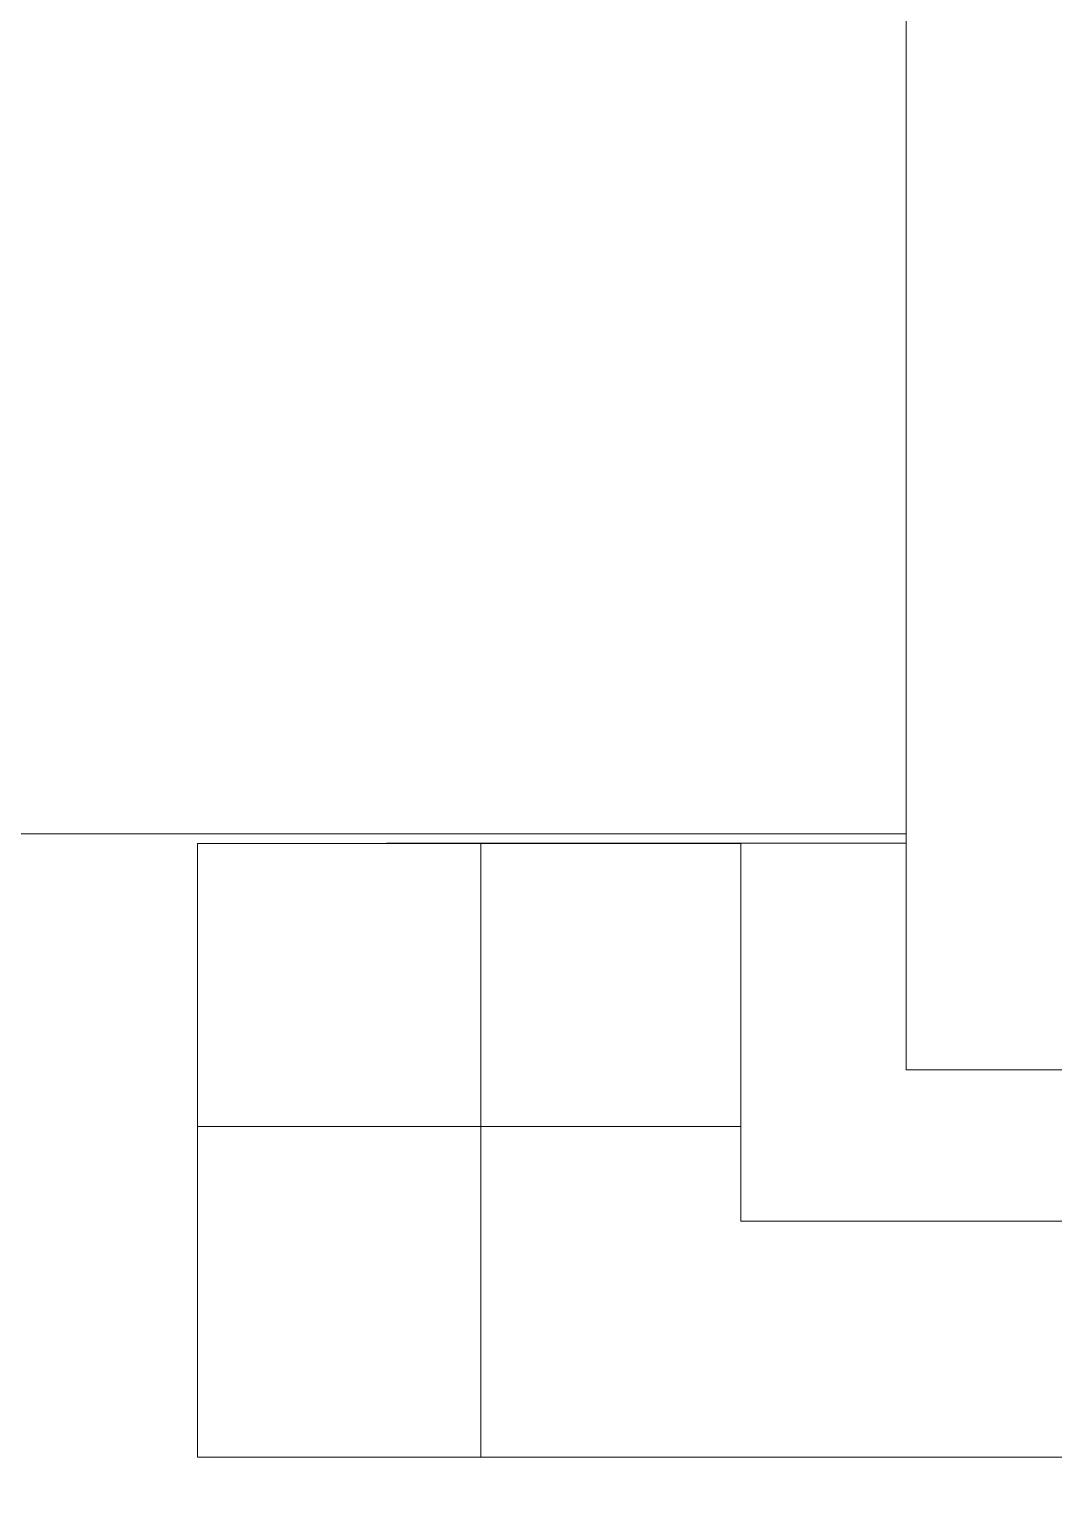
# Model space of a CAD drawing. Header units: inches. Extents: x 0.54 to 10.46, y 0.74 to 7.76.
# Drawn here: x 1.69 to 1.8398, y 4.5713 to 4.7871 of the extents above; entities that cross this region are included whole.
import ezdxf

# ---------------------------------------------------------------- set-up
doc = ezdxf.new("R2010")
doc.units = ezdxf.units.IN
doc.header["$MEASUREMENT"] = 0
doc.layers.add('BG', color=7, linetype='Continuous')
doc.layers.add('MCG-INT-4FT', color=7, linetype='Continuous')

# ---------------------------------------------------------------- blocks, each defined once
blk = doc.blocks.new('block 3')
at = {"layer": 'BG', "true_color": 0xffffff}
h = blk.add_hatch(color=7, dxfattribs=at)
h.dxf.hatch_style = 2
edge = h.paths.add_edge_path()
edge.add_spline(control_points=[(10.29599, 0.90612), (10.29599, 0.90612), (0.87112, 0.90612), (0.87112, 0.90612), (0.87016, 0.90612), (0.86938, 0.90689), (0.86938, 0.90785), (0.86938, 0.90785), (0.86938, 7.59215), (0.86938, 7.59215), (0.86938, 7.59311), (0.87016, 7.59389), (0.87112, 7.59389), (0.87112, 7.59389), (10.29599, 7.59389), (10.29599, 7.59389), (10.29696, 7.59389), (10.29773, 7.59311), (10.29773, 7.59215), (10.29773, 7.59215), (10.29773, 0.90785), (10.29773, 0.90785), (10.29773, 0.90689), (10.29696, 0.90612), (10.29599, 0.90612)], knot_values=[0, 0, 0, 0, 1, 1, 1, 2, 2, 2, 3, 3, 3, 4, 4, 4, 5, 5, 5, 6, 6, 6, 7, 7, 7, 8, 8, 8, 8], degree=3, periodic=1)
h.paths.add_polyline_path([(0.87286, 0.90959), (10.29426, 0.90959), (10.29426, 7.59042), (0.87286, 7.59042)])
at = {"layer": 'BG', "lineweight": 0}
blk.add_open_spline([(10.29599, 0.90612), (10.29599, 0.90612), (0.87112, 0.90612), (0.87112, 0.90612), (0.87016, 0.90612), (0.86938, 0.90689), (0.86938, 0.90785), (0.86938, 0.90785), (0.86938, 7.59215), (0.86938, 7.59215), (0.86938, 7.59311), (0.87016, 7.59389), (0.87112, 7.59389), (0.87112, 7.59389), (10.29599, 7.59389), (10.29599, 7.59389), (10.29696, 7.59389), (10.29773, 7.59311), (10.29773, 7.59215), (10.29773, 7.59215), (10.29773, 0.90785), (10.29773, 0.90785), (10.29773, 0.90689), (10.29696, 0.90612), (10.29599, 0.90612)], degree=3, knots=[0, 0, 0, 0, 1, 1, 1, 2, 2, 2, 3, 3, 3, 4, 4, 4, 5, 5, 5, 6, 6, 6, 7, 7, 7, 8, 8, 8, 8], dxfattribs=at)
blk = doc.blocks.new('block 2')
at = {"layer": 'BG'}
blk.add_blockref('block 3', (0, 0), dxfattribs=at)
blk = doc.blocks.new('block 69')
at = {"layer": 'BG', "true_color": 0xffffff}
h = blk.add_hatch(color=7, dxfattribs=at)
h.dxf.hatch_style = 2
edge = h.paths.add_edge_path()
edge.add_spline(control_points=[(10.46309, 0.739), (10.46309, 0.739), (0.53691, 0.739), (0.53691, 0.739), (0.53595, 0.739), (0.53517, 0.73978), (0.53517, 0.74074), (0.53517, 0.74074), (0.53517, 7.75926), (0.53517, 7.75926), (0.53517, 7.76022), (0.53595, 7.761), (0.53691, 7.761), (0.53691, 7.761), (10.46309, 7.761), (10.46309, 7.761), (10.46406, 7.761), (10.46483, 7.76022), (10.46483, 7.75926), (10.46483, 7.75926), (10.46483, 0.74074), (10.46483, 0.74074), (10.46483, 0.73978), (10.46406, 0.739), (10.46309, 0.739)], knot_values=[0, 0, 0, 0, 1, 1, 1, 2, 2, 2, 3, 3, 3, 4, 4, 4, 5, 5, 5, 6, 6, 6, 7, 7, 7, 8, 8, 8, 8], degree=3, periodic=1)
h.paths.add_polyline_path([(0.53864, 0.74248), (10.46136, 0.74248), (10.46136, 7.75752), (0.53864, 7.75752)])
at = {"layer": 'BG', "lineweight": 0}
blk.add_open_spline([(10.46309, 0.739), (10.46309, 0.739), (0.53691, 0.739), (0.53691, 0.739), (0.53595, 0.739), (0.53517, 0.73978), (0.53517, 0.74074), (0.53517, 0.74074), (0.53517, 7.75926), (0.53517, 7.75926), (0.53517, 7.76022), (0.53595, 7.761), (0.53691, 7.761), (0.53691, 7.761), (10.46309, 7.761), (10.46309, 7.761), (10.46406, 7.761), (10.46483, 7.76022), (10.46483, 7.75926), (10.46483, 7.75926), (10.46483, 0.74074), (10.46483, 0.74074), (10.46483, 0.73978), (10.46406, 0.739), (10.46309, 0.739)], degree=3, knots=[0, 0, 0, 0, 1, 1, 1, 2, 2, 2, 3, 3, 3, 4, 4, 4, 5, 5, 5, 6, 6, 6, 7, 7, 7, 8, 8, 8, 8], dxfattribs=at)
blk = doc.blocks.new('block 68')
at = {"layer": 'BG'}
blk.add_blockref('block 69', (0, 0), dxfattribs=at)
blk = doc.blocks.new('block 964')
at = {"layer": 'MCG-INT-4FT', "color": 7, "lineweight": 5, "true_color": 0xffffff}
blk.add_lwpolyline([(1.33884, 4.66943), (1.81827, 4.66943)], dxfattribs=at)
blk = doc.blocks.new('block 976')
at = {"layer": 'MCG-INT-4FT', "color": 7, "lineweight": 5, "true_color": 0xffffff}
blk.add_lwpolyline([(1.71457, 4.66802), (1.75605, 4.66802)], dxfattribs=at)
blk = doc.blocks.new('block 977')
at = {"layer": 'MCG-INT-4FT', "color": 7, "lineweight": 5, "true_color": 0xffffff}
blk.add_lwpolyline([(1.75605, 4.66802), (1.75605, 4.62657)], dxfattribs=at)
blk = doc.blocks.new('block 978')
at = {"layer": 'MCG-INT-4FT', "color": 7, "lineweight": 5, "true_color": 0xffffff}
blk.add_lwpolyline([(1.75605, 4.62657), (1.71457, 4.62657)], dxfattribs=at)
blk = doc.blocks.new('block 979')
at = {"layer": 'MCG-INT-4FT', "color": 7, "lineweight": 5, "true_color": 0xffffff}
blk.add_lwpolyline([(1.71457, 4.62657), (1.71457, 4.66802)], dxfattribs=at)
blk = doc.blocks.new('block 980')
at = {"layer": 'MCG-INT-4FT', "color": 7, "lineweight": 5, "true_color": 0xffffff}
blk.add_lwpolyline([(1.75605, 4.66802), (1.79407, 4.66802)], dxfattribs=at)
blk = doc.blocks.new('block 981')
at = {"layer": 'MCG-INT-4FT', "color": 7, "lineweight": 5, "true_color": 0xffffff}
blk.add_lwpolyline([(1.79407, 4.62657), (1.75605, 4.62657)], dxfattribs=at)
blk = doc.blocks.new('block 982')
at = {"layer": 'MCG-INT-4FT', "color": 7, "lineweight": 5, "true_color": 0xffffff}
blk.add_lwpolyline([(1.79407, 4.66802), (1.79407, 4.62657)], dxfattribs=at)
blk = doc.blocks.new('block 1047')
at = {"layer": 'MCG-INT-4FT', "color": 7, "lineweight": 5, "true_color": 0xffffff}
blk.add_lwpolyline([(1.81827, 4.66805), (1.81827, 4.79041)], dxfattribs=at)
blk = doc.blocks.new('block 1226')
at = {"layer": 'MCG-INT-4FT', "color": 7, "lineweight": 5, "true_color": 0xffffff}
blk.add_lwpolyline([(1.75605, 4.62657), (1.75605, 4.57818)], dxfattribs=at)
blk = doc.blocks.new('block 1227')
at = {"layer": 'MCG-INT-4FT', "color": 7, "lineweight": 5, "true_color": 0xffffff}
blk.add_lwpolyline([(1.79407, 4.62657), (1.79407, 4.61274)], dxfattribs=at)
blk = doc.blocks.new('block 1228')
at = {"layer": 'MCG-INT-4FT', "color": 7, "lineweight": 5, "true_color": 0xffffff}
blk.add_lwpolyline([(1.79407, 4.61274), (2.27799, 4.61274)], dxfattribs=at)
blk = doc.blocks.new('block 1229')
at = {"layer": 'MCG-INT-4FT', "color": 7, "lineweight": 5, "true_color": 0xffffff}
blk.add_lwpolyline([(1.75605, 4.57818), (2.31601, 4.57818)], dxfattribs=at)
blk = doc.blocks.new('block 1231')
at = {"layer": 'MCG-INT-4FT', "color": 7, "lineweight": 5, "true_color": 0xffffff}
blk.add_lwpolyline([(1.75605, 4.57818), (1.71457, 4.57818)], dxfattribs=at)
blk = doc.blocks.new('block 1232')
at = {"layer": 'MCG-INT-4FT', "color": 7, "lineweight": 5, "true_color": 0xffffff}
blk.add_lwpolyline([(1.71457, 4.57818), (1.71457, 4.62657)], dxfattribs=at)
blk = doc.blocks.new('block 1239')
at = {"layer": 'MCG-INT-4FT', "color": 7, "lineweight": 5, "true_color": 0xffffff}
blk.add_lwpolyline([(1.74222, 4.66805), (1.81827, 4.66805)], dxfattribs=at)
blk = doc.blocks.new('block 1240')
at = {"layer": 'MCG-INT-4FT', "color": 7, "lineweight": 5, "true_color": 0xffffff}
blk.add_lwpolyline([(1.81827, 4.66805), (1.81827, 4.63487)], dxfattribs=at)
blk = doc.blocks.new('block 1241')
at = {"layer": 'MCG-INT-4FT', "color": 7, "lineweight": 5, "true_color": 0xffffff}
blk.add_lwpolyline([(1.81827, 4.63487), (1.84419, 4.63487)], dxfattribs=at)
blk = doc.blocks.new('block 1244')
at = {"layer": 'MCG-INT-4FT', "color": 7, "lineweight": 5, "true_color": 0xffffff}
blk.add_lwpolyline([(1.74222, 4.66805), (1.74222, 4.66802)], dxfattribs=at)
blk = doc.blocks.new('block 2589')
at = {"layer": 'MCG-INT-4FT', "color": 7, "lineweight": 5, "true_color": 0xffffff}
blk.add_lwpolyline([(1.71457, 4.57818), (1.71457, 4.57818)], dxfattribs=at)

msp = doc.modelspace()

# ---------------------------------------------------------------- block references
at = {"layer": 'BG'}
for name in ['block 68', 'block 2']:
    msp.add_blockref(name, (0, 0), dxfattribs=at)
at = {"layer": 'MCG-INT-4FT'}
for name in ['block 1047', 'block 964', 'block 976', 'block 979', 'block 1239', 'block 1244', 'block 977', 'block 980', 'block 982', 'block 1240', 'block 1241', 'block 978', 'block 1232', 'block 981', 'block 1226', 'block 1227', 'block 1228', 'block 1231', 'block 2589', 'block 1229']:
    msp.add_blockref(name, (0, 0), dxfattribs=at)

doc.saveas('drawing.dxf')
